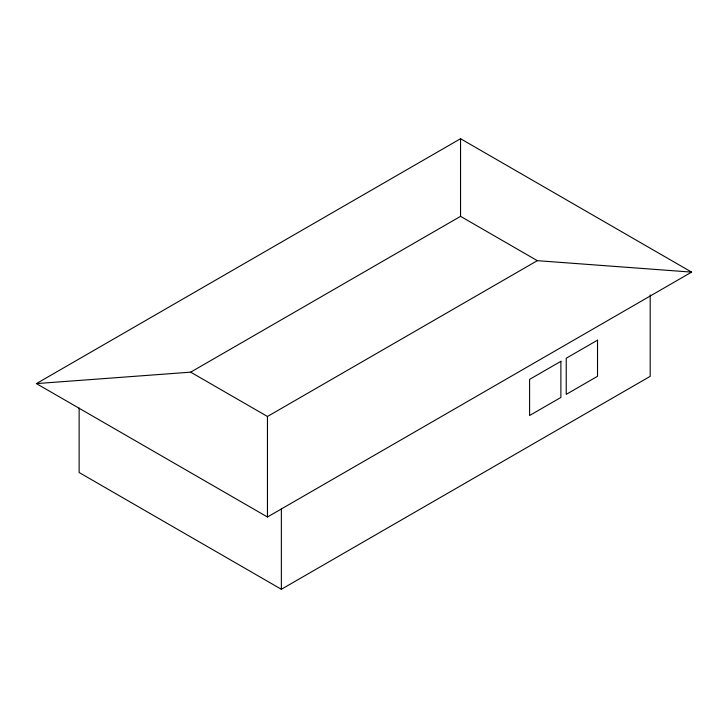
<?xml version="1.0" encoding="UTF-8"?>
<svg xmlns="http://www.w3.org/2000/svg" width="728" height="728" viewBox="0 0 728 728"><rect width="100%" height="100%" fill="white"/><g stroke="black" fill="none" stroke-linecap="round" stroke-linejoin="round"><path stroke-width="1.09" d="M36.4 383.601L460.551 138.72L691.6 272.117L267.449 516.998L36.4 383.601L190.672 372.154L460.551 216.343L537.328 260.669L691.6 272.117M190.672 372.154L267.449 416.48L537.328 260.669M79.134 408.017L79.134 472.518L281.363 589.28L650.195 376.34L650.195 294.867M460.551 138.72L460.551 216.343M281.363 508.936L281.363 589.28M267.449 416.48L267.449 516.998M560.888 361.316L529.593 379.379L529.593 415.506L560.888 397.442L560.888 361.316M597.524 340.158L566.238 358.221L566.238 394.358L597.524 376.285L597.524 340.158"/></g></svg>
